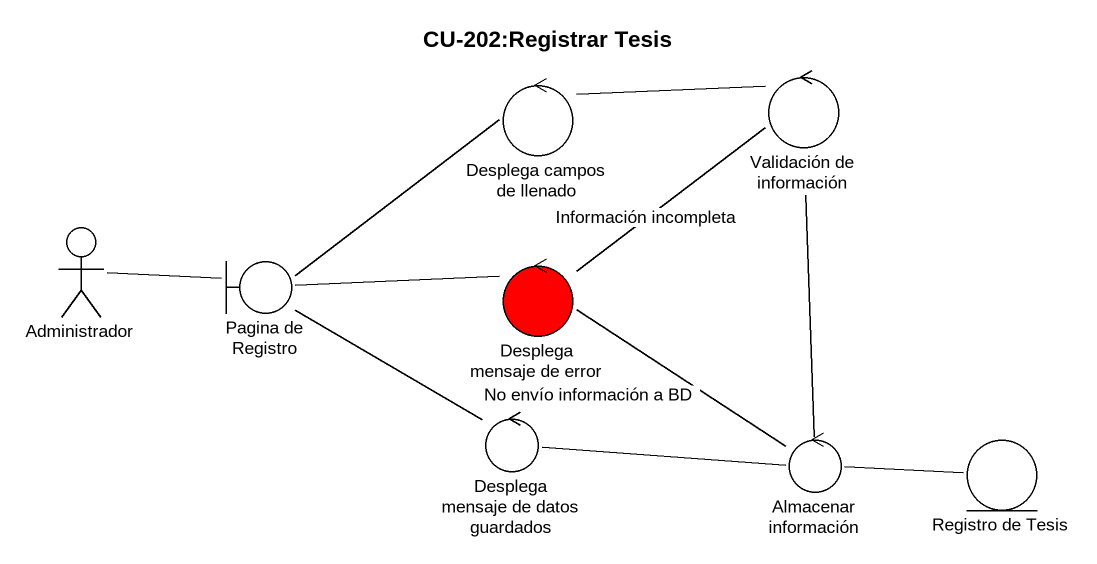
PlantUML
@startuml
title CU-202:Registrar Tesis
control "Desplega campos de llenado" as Desplega_campos_de_llenado
control "Validación de información" as Validación_de_información
actor Administrador
boundary "Pagina de Registro" as Pagina_de_Registro
control "Desplega mensaje de error" as Desplega_mensaje_de_error #FF0000
control "Desplega mensaje de datos guardados" as Desplega_mensaje_de_datos
control "Almacenar información" as Almacenar_información
entity "Registro de Tesis" as Registro_de_Tesis
Desplega_campos_de_llenado -right- Validación_de_información
Validación_de_información -- Desplega_mensaje_de_error : Información incompleta
Validación_de_información -- Almacenar_información
Administrador -right- Pagina_de_Registro
Pagina_de_Registro -up- Desplega_campos_de_llenado
Pagina_de_Registro -- Desplega_mensaje_de_datos
Desplega_mensaje_de_error -left- Pagina_de_Registro
Desplega_mensaje_de_error -right- Almacenar_información : No envío información a BD
Almacenar_información -left- Desplega_mensaje_de_datos
Almacenar_información -right- Registro_de_Tesis
@enduml
